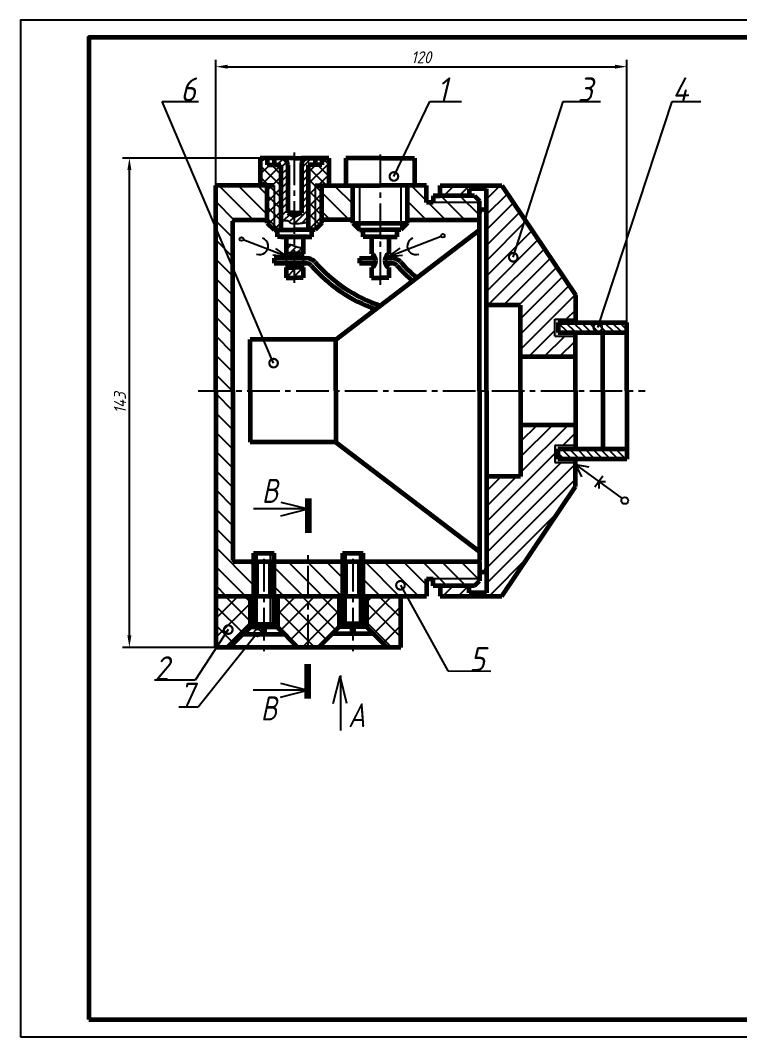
# Model space of a CAD drawing. Header units: millimetres. Extents: x 0 to 633, y 0 to 297.
# Drawn here: x 0 to 210, y 0 to 297 of the extents above; entities that cross this region are included whole.
import ezdxf
from ezdxf import colors
from ezdxf.entities.mleader import LeaderData, LeaderLine
from ezdxf.math import Vec2, Vec3

# ---------------------------------------------------------------- set-up
doc = ezdxf.new("R2010")
doc.units = ezdxf.units.MM
doc.header["$LTSCALE"] = 0.5
doc.linetypes.add('осевая2', pattern=[28.575000000000003, 19.05, -3.175, 3.175, -3.175])
doc.layers.get('Defpoints').update_dxf_attribs({"color": 5})
doc.styles.get("Standard").update_dxf_attribs({"font": 'isocpeui.ttf', "width": 0.9})
doc.dimstyles.new('ISO-25', dxfattribs={"dimtxt": 3.5, "dimasz": 3.5, "dimexe": 2, "dimexo": 0, "dimgap": 1, "dimtad": 1, "dimtoh": 1, "dimdec": 0, "dimtxsty": 'Standard', "dimcen": 2.5, "dimadec": 0, "dimazin": 0, "dimtfac": 1, "dimtdec": 0, "dimtmove": 0, "dimatfit": 3, "dimldrblk": 'DOTSMALL', "dimfxl": 1, "dimarcsym": 0})
doc.dimstyles.get("Standard").update_dxf_attribs({"dimtxt": 5, "dimasz": 5, "dimexe": 2, "dimexo": 0, "dimgap": 1.5, "dimtad": 1, "dimdec": 0, "dimzin": 0, "dimtxsty": 'Standard', "dimcen": 5, "dimadec": 0, "dimazin": 0, "dimtfac": 1, "dimtdec": 0, "dimtofl": 0, "dimtmove": 0, "dimatfit": 3, "dimldrblk": 'DOTSMALL', "dimfxl": 1, "dimtolj": 1, "dimtzin": 0, "dimarcsym": 0})
pattern_1 = [(45, (7.287561206241492, -0.8062589534484914), (-2.245064030267288, 2.245064030267288), [])]

# ---------------------------------------------------------------- blocks, each defined once
blk = doc.blocks.new('_DotSmall')
at = {"color": 0, "linetype": 'ByBlock', "const_width": 0.5}
blk.add_lwpolyline([(-0.0625, 0, 1), (0.0625, 0, 1)], format="xyb", close=True, dxfattribs=at)
blk = doc.blocks.new('_Open30')
at = {"color": 0, "linetype": 'ByBlock', "lineweight": -2}
for p, q in [((-1, 0.26794919), (0, 0)), ((0, 0), (-1, -0.26794919)), ((0, 0), (-1, 0))]:
    blk.add_line(p, q, dxfattribs=at)
blk = doc.blocks.new('*D2')
at = {"color": 0, "lineweight": -2, "transparency": 16777216}
for p, q in [((57.06016355353432, 188.7442268172865), (57.06016355353433, 285.4481167526662)), ((177.0601635535343, 188.7442268172865), (177.0601635535343, 285.4481167526662)), ((60.56016355353433, 283.4481167526662), (173.5601635535343, 283.4481167526662))]:
    blk.add_line(p, q, dxfattribs=at)
at = {"color": 0, "transparency": 16777216}
for points in [[(60.56016355353433, 284.0314500859996), (60.56016355353433, 282.8647834193329), (57.06016355353433, 283.4481167526662)], [(173.5601635535343, 284.0314500859996), (173.5601635535343, 282.8647834193329), (177.0601635535343, 283.4481167526662)]]:
    blk.add_solid(points, dxfattribs=at)
at = {"layer": 'Defpoints', "color": 0, "transparency": 16777216}
for p in [(177.0601635535343, 283.4481167526662), (57.06016355353432, 188.7442268172865), (177.0601635535343, 188.7442268172865)]:
    blk.add_point(p, dxfattribs=at)
at = {"color": 0, "transparency": 16777216, "insert": (117.0601635535343, 286.1981167526662), "char_height": 3.5, "attachment_point": 5}
blk.add_mtext('120', dxfattribs=at)
blk = doc.blocks.new('*D3')
at = {"color": 0, "lineweight": -2, "transparency": 16777216}
for p, q in [((70.06016355353435, 256.7442268172866), (29.83510228568987, 256.7442268172866)), ((31.8351022856899, 117.2442268172866), (31.83510228568987, 253.2442268172866)), ((57.06016355353435, 113.7442268172866), (29.8351022856899, 113.7442268172866))]:
    blk.add_line(p, q, dxfattribs=at)
at = {"color": 0, "transparency": 16777216}
for points in [[(31.25176895235654, 253.2442268172866), (32.41843561902321, 253.2442268172866), (31.83510228568987, 256.7442268172866)], [(31.25176895235657, 117.2442268172866), (32.41843561902324, 117.2442268172866), (31.8351022856899, 113.7442268172866)]]:
    blk.add_solid(points, dxfattribs=at)
at = {"layer": 'Defpoints', "color": 0, "transparency": 16777216}
for p in [(31.83510228568987, 256.7442268172866), (70.06016355353435, 256.7442268172866), (57.06016355353435, 113.7442268172866)]:
    blk.add_point(p, dxfattribs=at)
at = {"color": 0, "transparency": 16777216, "insert": (29.08510228568993, 185.2442268172865), "char_height": 3.5, "attachment_point": 5, "rotation": 90}
blk.add_mtext('143', dxfattribs=at)

msp = doc.modelspace()

# ---------------------------------------------------------------- hatches: boundary and pattern name
at = {"lineweight": -3}
h = msp.add_hatch(dxfattribs=at)
h.set_pattern_fill('ANSI37', scale=0.75, style=0)
h.set_pattern_definition([(45, (-187.9398364464657, 0.744226817286517), (-1.683798022700466, 1.683798022700466), []), (135, (-187.9398364464657, 0.744226817286517), (-1.683798022700466, -1.683798022700466), [])])
h.paths.add_polyline_path([(76.06016355353432, 254.7442268172865), (72.06016355353432, 254.7442268172865), (72.06016355353432, 256.7442268172865), (70.06016355353432, 256.7442268172865), (70.06016355353432, 248.7442268172865), (74.06016355353432, 248.7442268172866), (74.06016355353432, 235.7442268172865), (76.06016355353432, 235.7442268172865), (76.06016355353432, 240.7631632160073)])
h.paths.add_polyline_path([(90.06016355353432, 256.7442268172865), (88.06016355353432, 256.7442268172865), (88.06016355353432, 254.7442268172865), (84.06016355353432, 254.7442268172865), (84.06016355353432, 240.7631632160073), (84.06016355353432, 235.7442268172865), (86.06016355353432, 235.7442268172865), (86.06016355353432, 248.7442268172865), (90.06016355353432, 248.7442268172865)])
h.paths.add_polyline_path([(88.06016355353432, 248.7442268172865), (86.06016355353432, 248.7442268172865), (86.06016355353432, 235.7442268172865), (88.06016355353432, 237.7442268172865)], flags=16)
h.paths.add_polyline_path([(74.06016355353432, 248.7442268172865), (72.06016355353432, 248.7442268172865), (72.06016355353432, 237.7442268172865), (74.06016355353432, 235.7442268172865)])
h = msp.add_hatch(dxfattribs=at)
h.set_pattern_fill('ANSI31', scale=0.45, style=0)
h.set_pattern_definition([(45, (7.287561206241492, -0.8062589534484914), (-1.01027881362028, 1.01027881362028), [])])
h.paths.add_polyline_path([(84.06016355353432, 254.7442268172865), (86.06016355353427, 254.7442268172865), (86.06016355353432, 256.7442268172865), (84.06016355353432, 256.7442268172865, 0.4142135623731013), (82.06016355353432, 254.7442268172865), (82.06016355353432, 240.7442268172865), (80.06016355353432, 239.7442268172865), (80.06016355353432, 237.6484795114402, 0.14109853619801), (83.17121997975164, 238.0541861346054, -0.114144084926674), (84.06016355353432, 238.1522231064415), (84.06016355353432, 240.7631632160073)])
h.paths.add_polyline_path([(78.06016355353432, 254.7442268172865, 0.4142135623730951), (76.06016355353432, 256.7442268172865), (74.06016355353432, 256.7442268172865), (74.06016355353432, 254.7442268172865), (76.06016355353432, 254.7442268172865), (76.06016355353432, 240.7631632160073), (76.06016355353432, 238.4530733734232, -0.1313833230993439), (78.9806763330435, 237.9230375725768, 0.0492347723719742), (80.06016355353432, 237.6484795114402), (80.06016355353432, 239.7442268172865), (78.06016355353432, 240.7442268172865)])
h = msp.add_hatch(dxfattribs=at)
h.set_pattern_fill('ANSI31', scale=1.25, angle=90, style=0)
h.set_pattern_definition([(135, (-187.9398364464657, 0.744226817286517), (-2.806330037834111, -2.80633003783411), [])])
h.paths.add_polyline_path([(134.0601635535343, 133.2442268172865), (134.0601635535343, 133.7442268172865), (120.5601635535343, 133.7442268172865), (120.5601635535343, 131.7442268172865), (132.5601635535343, 131.7442268172865)], flags=17)
h.paths.add_polyline_path([(72.06016355353432, 248.7442268172865), (57.06016355353432, 248.7442268172865), (57.06016355353432, 188.7442268172865), (62.06016355353432, 188.7442268172866), (62.06016355353432, 238.2853900113925), (62.06016355353432, 238.7442268172865), (72.06016355353432, 238.7442268172865)])
h.paths.add_polyline_path([(97.06016355353438, 248.7442268172865), (88.06016355353432, 248.7442268172865), (88.06016355353432, 238.7442268172865), (97.06016355353432, 238.7442268172865)])
h.paths.add_polyline_path([(134.0601635535343, 241.7442268172865), (134.0601635535343, 243.7442268172865), (120.5601635535343, 243.7442268172865), (118.5601635535343, 243.7442268172865), (118.5601635535343, 248.7442268172865), (113.0601635535343, 248.7442268172865), (113.0601635535343, 238.7442268172865), (134.0601635535343, 238.7442268172865)])
h.paths.add_polyline_path([(132.5601635535343, 245.7442268172865), (120.5601635535343, 245.7442268172865), (120.5601635535343, 243.7442268172865), (134.0601635535343, 243.7442268172865), (134.0601635535343, 244.2442268172865)], flags=17)
h.paths.add_polyline_path([(100.3797738005028, 138.7442268172865), (100.3797738005028, 128.7442268172865), (118.5601635535343, 128.7442268172865), (118.5601635535343, 133.7442268172865), (120.5601635535343, 133.7442268172865), (134.0601635535343, 133.7442268172865), (134.0601635535343, 134.1956046284245), (134.0601635535343, 135.7442268172865), (134.0601635535343, 138.7442268172865)])
h.paths.add_polyline_path([(93.78992591115008, 128.7442268172865), (93.78992591115002, 138.7442268172865), (84.06016355353432, 138.7442268172865), (84.06016355353432, 128.7442268172865)])
h.paths.add_polyline_path([(67.82488994191391, 128.7442268172865), (67.82488994191385, 138.7442268172865), (62.06016355353432, 138.7442268172865), (62.06016355353432, 139.2030636231806), (62.06016355353427, 188.7442268172865), (57.06016355353432, 188.7442268172865), (57.06016355353432, 128.7442268172865)])
h.paths.add_polyline_path([(74.41473783126673, 138.7442268172865), (74.41473783126673, 128.7442268172865), (84.06016355353427, 128.7442268172865), (84.06016355353432, 138.7442268172865)])
h = msp.add_hatch(dxfattribs=at)
h.set_pattern_fill('ANSI31', style=0)
h.set_pattern_definition(pattern_1)
h.paths.add_polyline_path([(162.0601635535343, 204.7442268172865), (156.0601635535342, 204.7442268172865), (156.0601635535342, 209.7442268172865), (162.0601635535343, 209.7442268172865), (162.0601635535343, 216.7442268172865), (140.5601635535343, 248.7442268172865), (122.5601635535343, 248.7442268172865), (122.5601635535343, 245.7442268172865), (131.0601635535343, 245.7442268172865), (131.0601635535343, 247.7442268172865), (136.0601635535343, 247.7442268172865), (136.0601635535343, 241.7442268172865), (136.0601635535343, 241.5491841348131), (136.0601635535343, 213.7442268172865), (146.0601635535343, 213.7442268172865), (146.0601635535343, 198.7442268172865), (162.0601635535343, 198.7442268172865)])
h = msp.add_hatch(dxfattribs=at)
h.set_pattern_fill('ANSI31', scale=0.45, style=0)
h.set_pattern_definition([(45, (-187.9398364464657, 0.744226817286517), (-1.01027881362028, 1.01027881362028), [])])
edge = h.paths.add_edge_path()
edge.add_spline(control_points=[(82.56016355353432, 230.586033462904), (82.34909189357558, 230.6002328551529), (81.98489404996553, 230.6245800492823), (81.40481410379266, 230.6615373852406), (80.76070766604653, 230.7516025272942), (80.31186298828135, 230.9412663856127), (80.06016355353421, 231.0503622396914)], knot_values=[2.799717613088148, 2.799717613088148, 2.799717613088148, 2.799717613088148, 3.434152947934105, 3.894617844478948, 4.546018385307338, 5.366154528397134, 5.366154528397134, 5.366154528397134, 5.366154528397134], degree=3, periodic=0)
edge.add_line((80.06016355353427, 231.0503622396913), (80.06016355353432, 228.7442268172866))
edge.add_line((80.06016355353432, 228.7442268172866), (82.56016355353432, 228.7442268172865))
edge.add_line((82.56016355353432, 228.7442268172865), (82.56016355353432, 230.586033462904))
edge = h.paths.add_edge_path()
edge.add_spline(control_points=[(80.06016355353421, 231.0503622396914), (79.90597890159495, 231.1171915764598), (79.32253871212151, 231.3739252739514), (78.45431207137602, 231.5954196913731), (77.78048442301673, 231.4377912642052), (77.56016355353427, 231.3770549115208)], knot_values=[0.2266494093230902, 0.2266494093230902, 0.2266494093230902, 0.2266494093230902, 0.7290438858628745, 2.120613584702421, 2.799717613088149, 2.799717613088149, 2.799717613088149, 2.799717613088149], degree=3, periodic=0)
edge.add_line((77.56016355353432, 231.3770549115208), (77.56016355353432, 228.7442268172865))
edge.add_line((77.56016355353432, 228.7442268172865), (80.06016355353432, 228.7442268172865))
edge.add_line((80.06016355353432, 228.7442268172865), (80.06016355353438, 231.0503622396914))
h.paths.add_polyline_path([(80.06016355353432, 224.7442268172865), (77.56016355353432, 224.7442268172865), (77.56016355353438, 221.7442268172865), (80.06016355353427, 221.7442268172865)])
h.paths.add_polyline_path([(82.55579255897038, 224.7442268172865), (80.06016355353432, 224.7442268172865), (80.06016355353427, 221.7442268172865), (82.56023763818797, 221.7442268172865)])
h = msp.add_hatch(color=256)
h.dxf.hatch_style = 1
edge = h.paths.add_edge_path()
edge.add_line((80.06016355353432, 228.7442268172866), (77.56016355353438, 228.7442268172865))
edge.add_ellipse((77.56016355353432, 226.7442268172865), major_axis=(-0.07364755722601254, 2.001636169896241), ratio=0.5578222372594611, start_angle=290.8247006724656, end_angle=356.22626519070207, ccw=False)
edge.add_line((78.57765501015678, 227.4940351390004), (80.06016355353432, 227.4939722357942))
edge.add_line((80.06016355353432, 227.4939722357942), (80.06016355353432, 228.7442268172866))
edge = h.paths.add_edge_path(flags=16)
edge.add_ellipse((77.56016355353432, 226.7442268172865), major_axis=(-0.07364755722601254, 2.001636169896241), ratio=0.5578222372594611, start_angle=290.8247006724656, end_angle=356.2262651907021)
edge.add_line((77.56016355353461, 228.7442268172864), (77.56016355353455, 228.1450406678424))
edge.add_line((77.56016355353455, 228.1450406678424), (77.8765477826808, 227.9144280093285))
edge.add_line((77.8765477826808, 227.9144280093285), (77.56016355353455, 227.948174557575))
edge.add_line((77.56016355353455, 227.948174557575), (77.5601635535345, 227.494078311416))
edge.add_line((77.5601635535345, 227.494078311416), (78.57765501015678, 227.4940351390004))
edge = h.paths.add_edge_path()
edge.add_ellipse((82.56016355353432, 226.7442268172865), major_axis=(0.07364755722601916, 2.001636169896247), ratio=0.5578222372594602, start_angle=3.7737348093011747, end_angle=69.17529932753462, ccw=False)
edge.add_line((82.56016355353432, 228.7442268172865), (80.06016355353432, 228.7442268172866))
edge.add_line((80.06016355353432, 228.7442268172866), (80.06016355353432, 227.4939722357942))
edge.add_line((80.06016355353432, 227.4939722357942), (81.54263362460688, 227.4939093342204))
edge = h.paths.add_edge_path()
edge.add_ellipse((82.56016355353432, 226.7442268172865), major_axis=(0.07364755722601916, 2.001636169896247), ratio=0.5578222372594602, start_angle=3.773734809301211, end_angle=69.17529932753455)
edge.add_line((81.54263362460688, 227.4939093342204), (82.56016355353432, 227.4938661601725))
edge.add_line((82.56016355353432, 227.4938661601725), (82.56016355353432, 228.7442268172865))
edge = h.paths.add_edge_path()
edge.add_line((82.56016355353438, 225.9942268172865), (81.54273039327904, 225.9942268172865))
edge.add_ellipse((82.56016355353432, 226.7442268172865), major_axis=(-0.07364904956221628, 2.001636230730936), ratio=0.5578225650105987, start_angle=110.8246752923583, end_angle=176.0023529230046)
edge.add_ellipse((82.56016355353432, 226.7442268172865), major_axis=(-0.07364904956221628, 2.001636230730936), ratio=0.5578225650105987, start_angle=176.0023529230046, end_angle=176.226191268947)
edge.add_line((82.56016355353438, 224.7442268172865), (82.56016355353438, 225.9942268172865))
h.paths.add_polyline_path([(82.56016355353438, 225.9942268172865), (81.54273039327904, 225.9942268172865), (80.06016355353432, 225.9942268172865), (80.06016355353432, 224.7442268172865), (82.56016355353438, 224.7442268172865)])
edge = h.paths.add_edge_path()
edge.add_line((80.06016355353432, 225.9942268172865), (78.5775967137896, 225.9942268172865))
edge.add_ellipse((77.56016355353432, 226.7442268172865), major_axis=(0.07364904956222317, 2.001636230730946), ratio=0.5578225650105976, start_angle=183.7738087310562, end_angle=249.1753247076419, ccw=False)
edge.add_line((77.56016355353432, 224.7442268172865), (80.06016355353432, 224.7442268172865))
edge.add_line((80.06016355353432, 224.7442268172865), (80.06016355353432, 225.9942268172865))
edge = h.paths.add_edge_path()
edge.add_ellipse((77.56016355353432, 226.7442268172865), major_axis=(0.07364904956222317, 2.001636230730946), ratio=0.5578225650105976, start_angle=183.7738087310562, end_angle=249.1753247076419)
edge.add_line((78.5775967137896, 225.9942268172865), (77.56016355353444, 225.9942268172865))
edge.add_line((77.56016355353444, 225.9942268172865), (77.56016355353432, 224.7442268172865))
h = msp.add_hatch(color=256)
h.set_gradient(color2=(0, 0, 0), tint=1)
edge = h.paths.add_edge_path()
edge.add_line((102.5601635535342, 227.494078311416), (103.5776444833539, 227.4940351394471))
edge.add_ellipse((102.5601635535343, 226.7442268172865), major_axis=(-0.07364755722601252, 2.001636169896241), ratio=0.5578222372594611, start_angle=290.8187844494681, end_angle=356.2262651907021)
edge.add_line((102.5601635535342, 228.7442268172865), (102.5601635535342, 227.494078311416))
edge = h.paths.add_edge_path()
edge.add_ellipse((107.5601635535343, 226.7442268172865), major_axis=(0.07364755722601916, 2.001636169896247), ratio=0.5578222372594602, start_angle=3.773734809301211, end_angle=69.18509847433702)
edge.add_line((106.5426510671129, 227.4939093334803), (107.5587969260723, 227.4938662181588))
edge.add_line((107.5587969260723, 227.4938662181588), (107.5601635535343, 228.7442268172865))
edge = h.paths.add_edge_path()
edge.add_line((107.557157840204, 225.9942268172865), (106.5427303932791, 225.9942268172865))
edge.add_ellipse((107.5601635535343, 226.7442268172865), major_axis=(-0.07364904956221628, 2.001636230730936), ratio=0.5578225650105987, start_angle=110.8246752923599, end_angle=176.0023529230046)
edge.add_line((107.5557920110508, 224.7445966102483), (107.557157840204, 225.9942268172865))
edge = h.paths.add_edge_path()
edge.add_ellipse((102.5601635535343, 226.7442268172865), major_axis=(0.07364904956222319, 2.001636230730947), ratio=0.5578225650105976, start_angle=183.7738087310562, end_angle=249.1753247076402)
edge.add_line((103.5775967137895, 225.9942268172865), (102.5601635535343, 225.9942268172865))
edge.add_line((102.5601635535343, 225.9942268172865), (102.5601635535343, 224.7442268172865))
h = msp.add_hatch(color=256)
h.dxf.hatch_style = 1
edge = h.paths.add_edge_path()
edge.add_line((82.56016355353438, 225.9942268172865), (81.54273039327904, 225.9942268172865))
edge.add_ellipse((82.56016355353432, 226.7442268172865), major_axis=(-0.07364904956221628, 2.001636230730936), ratio=0.5578225650105987, start_angle=110.8246752923583, end_angle=176.0023529230046)
edge.add_ellipse((82.56016355353432, 226.7442268172865), major_axis=(-0.07364904956221628, 2.001636230730936), ratio=0.5578225650105987, start_angle=176.0023529230046, end_angle=176.226191268947)
edge.add_line((82.56016355353438, 224.7442268172865), (82.56016355353438, 225.9942268172865))
h = msp.add_hatch(color=256)
h.dxf.hatch_style = 1
h.paths.add_polyline_path([(157.0601635535343, 208.7456709604974), (162.0601635535343, 208.7456709604974), (162.0601635535343, 209.2442268172865), (162.0601635535343, 209.7032392295271), (156.0581088090598, 209.7032392295271), (156.0581088090598, 204.7442305006293), (162.0601635535343, 204.7442305006293), (162.0601635535343, 205.7442268172865), (157.0601635535343, 205.7442268172865)])
h = msp.add_hatch(dxfattribs=at)
h.set_pattern_fill('ANSI31', scale=0.5, angle=90, style=0)
h.set_pattern_definition([(135, (7.287561206241492, -0.8062589534484914), (-1.122532015133644, -1.122532015133644), [])])
h.paths.add_polyline_path([(157.0601635535343, 208.7442268172865), (157.0601635535343, 205.7442268172865), (162.0601635535343, 205.7442268172865), (177.0601635535343, 205.7442268172866), (177.0601635535343, 208.7442268172865)])
h.paths.add_polyline_path([(162.0601635535343, 171.7442268172865), (157.0601635535343, 171.7442268172865), (157.0601635535343, 168.7442268172865), (162.0601635535343, 168.7442268172865), (177.0601635535343, 168.7442268172865), (177.0601635535343, 171.7442268172865)])
h = msp.add_hatch(dxfattribs=at)
h.set_pattern_fill('ANSI31', style=0)
h.set_pattern_definition(pattern_1)
h.paths.add_polyline_path([(162.0601635535343, 167.7642268172865), (156.0601635535343, 167.7642268172865), (156.0601635535343, 172.7442268172865), (162.0601635535343, 172.7442268172865), (162.0601635535343, 178.7442268172865), (146.0601635535343, 178.7442268172865), (146.0601635535343, 163.7442268172865), (136.0601635535343, 163.7442268172865), (136.0601635535343, 129.7442268172865), (131.0601635535343, 129.7442268172865), (131.0601635535343, 131.7442268172865), (122.5601635535343, 131.7442268172865), (122.5601635535343, 128.7442268172865), (140.5601635535343, 128.7442268172865), (162.0601635535343, 160.7442268172865)])
h = msp.add_hatch(color=256)
h.dxf.hatch_style = 1
h.paths.add_polyline_path([(157.0601635535343, 171.7442268172865), (162.0601635535343, 171.7442268172865), (162.0601635535343, 172.7442268172865), (156.0601635535343, 172.7442268172865), (156.0601635535343, 167.7642268172865), (162.0601635535343, 167.7642268172865), (162.0601635535343, 168.7442268172865), (157.0601635535343, 168.7442268172865)])
h = msp.add_hatch(dxfattribs=at)
h.set_pattern_fill('ANSI37', scale=1.25, style=0)
h.set_pattern_definition([(45, (-188.1020978697871, 0.5583194298039587), (-2.80633003783411, 2.806330037834111), []), (135, (-188.1020978697871, 0.5583194298039587), (-2.806330037834111, -2.80633003783411), [])])
h.paths.add_polyline_path([(67.06016355353432, 120.0065172417109), (67.06016355353427, 128.7442268172865), (57.06016355353432, 128.7442268172865), (57.06016355353432, 113.7442268172865), (61.06016355353427, 113.7442268172865)])
h.paths.add_polyline_path([(81.06016355353432, 113.7442268172865), (87.06016355353427, 113.7442268172865), (93.06016355353432, 119.7442268172865), (93.06016355353432, 128.7442268172865), (84.06016355353432, 128.7442268172865), (75.06016355353432, 128.7442268172865), (75.06016355353432, 120.0065172417109)])
h.paths.add_polyline_path([(111.0601635535343, 128.7442268172865), (101.0601635535343, 128.7442268172865), (101.0601635535343, 119.7442268172865), (107.0601635535343, 113.7442268172865), (111.0601635535343, 113.7442268172865)])
h = msp.add_hatch(color=256)
h.paths.add_polyline_path([(70.81877778314487, 119.2492206062901), (70.81877778314487, 117.5495309441563), (71.06016355353432, 117.5495309441563), (71.06016355353432, 119.2492206062901)])
h.paths.add_polyline_path([(71.06016355353432, 119.2492206062901), (71.06016355353432, 117.5495309441563), (71.30154932392378, 117.5495309441563), (71.30154932392378, 119.2492206062901)])
h = msp.add_hatch(color=256)
h.paths.add_polyline_path([(96.81877778314494, 119.3768220633485), (96.81877778314494, 117.6771324012147), (97.06016355353438, 117.6771324012147), (97.06016355353438, 119.3768220633485)])
h.paths.add_polyline_path([(97.06016355353438, 119.3768220633485), (97.06016355353438, 117.6771324012147), (97.30154932392384, 117.6771324012147), (97.30154932392384, 119.3768220633485)])

# ---------------------------------------------------------------- linework, layer by layer
at = {"color": 7, "linetype": 'осевая2', "lineweight": -3}
for p, q in [((80.06016355353432, 220.2978424932733), (80.06016355353432, 258.9040580521792)), ((105.0601635535343, 257.7868995780982), (105.0601635535343, 219.3765145205684)), ((51.91659093084945, 188.7442268172865), (182.4274773544815, 188.7442268172865)), ((71.06016355353432, 139.6274768553712), (71.06016355353432, 112.1354626394263)), ((84.06016355353432, 113.7442268172865), (84.06016355353432, 141.4367275754481)), ((97.06016355353438, 139.6274768553712), (97.06016355353438, 112.035273199964))]:
    msp.add_line(p, q, dxfattribs=at)
at = {"color": 7, "lineweight": 60}
for p, q in [((70.06016355353432, 256.7442268172865), (70.06016355353432, 248.7442268172865)), ((80.06016355353432, 256.7442268172865), (70.06016355353432, 256.7442268172865)), ((72.06016355353432, 256.7442268172865), (72.06016355353432, 254.7442268172865)), ((74.06016355353432, 256.7442268172865), (74.06016355353432, 254.7442268172865)), ((80.06016355353432, 256.7442268172865), (90.06016355353432, 256.7442268172865)), ((84.06016355353432, 256.7442268172865), (82.06016355353432, 256.7442268172865)), ((86.06016355353432, 256.7442268172865), (84.06016355353432, 256.7442268172865)), ((88.06016355353432, 256.7442268172865), (86.06016355353432, 256.7442268172865)), ((86.06016355353432, 256.7442268172865), (86.06016355353427, 254.7442268172865)), ((90.06016355353432, 256.7442268172865), (88.06016355353432, 256.7442268172865)), ((88.06016355353432, 256.7442268172865), (88.06016355353432, 254.7442268172865)), ((88.06016355353432, 256.7442268172865), (88.06016355353432, 254.7442268172865)), ((90.06016355353432, 256.7442268172865), (90.06016355353432, 248.7442268172865)), ((95.06016355353432, 256.7442268172865), (95.06016355353432, 248.7442268172865)), ((105.0601635535343, 256.7442268172865), (95.06016355353432, 256.7442268172865)), ((105.0601635535343, 256.7442268172865), (115.0601635535343, 256.7442268172865)), ((115.0601635535343, 256.7442268172865), (115.0601635535343, 248.7442268172865)), ((72.06016355353432, 254.7442268172865), (76.06016355353427, 254.7442268172865)), ((76.06016355353432, 254.7442268172865), (76.06016355353432, 240.7631632160073)), ((78.06016355353432, 254.7442268172866), (78.06016355353432, 240.7442268172865)), ((82.06016355353432, 254.7442268172866), (82.06016355353432, 240.7442268172865)), ((84.06016355353432, 254.7442268172865), (84.06016355353432, 240.7631632160073)), ((88.06016355353432, 254.7442268172865), (84.06016355353432, 254.7442268172865)), ((57.06016355353432, 188.7442268172865), (57.06016355353432, 248.7442268172865)), ((74.06016355353432, 248.7442268172865), (57.06016355353432, 248.7442268172865)), ((72.06016355353432, 237.7442268172865), (72.06016355353432, 248.7442268172865)), ((86.06016355353432, 248.7442268172865), (99.06016355353432, 248.7442268172865)), ((88.06016355353432, 237.7442268172865), (88.06016355353432, 248.7442268172865)), ((97.06016355353432, 237.7442268172865), (97.06016355353432, 248.7442268172865)), ((99.06016355353432, 248.7442268172865), (105.0601635535343, 248.7442268172865)), ((118.5601635535343, 248.7442268172865), (105.0601635535343, 248.7442268172865)), ((113.0601635535343, 237.7442268172865), (113.0601635535343, 248.7442268172865)), ((118.5601635535343, 243.7442268172865), (118.5601635535343, 248.7442268172865)), ((122.5601635535343, 245.7442268172865), (122.5601635535343, 248.7442268172865)), ((122.5601635535343, 248.7442268172865), (140.5601635535343, 248.7442268172865)), ((136.0601635535343, 247.7442268172865), (131.0601635535343, 247.7442268172865)), ((131.0601635535343, 247.7442268172865), (131.0601635535343, 245.7442268172865)), ((136.0601635535343, 188.7442268172865), (136.0601635535343, 247.7442268172865)), ((140.5601635535343, 248.7442268172865), (162.0601635535343, 216.7442268172865)), ((120.5601635535343, 243.7442268172865), (118.5601635535343, 243.7442268172865)), ((132.5601635535343, 245.7442268172865), (120.5601635535343, 245.7442268172865)), ((120.5601635535343, 245.7442268172865), (120.5601635535343, 243.7442268172865)), ((120.5601635535343, 245.7442268172865), (122.5601635535343, 245.7442268172865)), ((132.5601635535343, 245.7442268172865), (134.0601635535343, 244.2442268172865)), ((134.0601635535343, 243.7442268172865), (134.0601635535343, 244.2442268172865)), ((134.0601635535343, 241.7442268172865), (134.0601635535343, 243.7442268172865)), ((76.06016355353432, 240.7631632160073), (76.06016355353432, 235.7442268172866)), ((80.06016355353432, 240.7442268172865), (78.06016355353432, 240.7442268172865)), ((78.06016355353432, 240.7442268172865), (80.06016355353432, 239.7442268172865)), ((80.06016355353432, 240.7442268172865), (82.06016355353427, 240.7442268172865)), ((82.06016355353432, 240.7442268172865), (80.06016355353432, 239.7442268172865)), ((84.06016355353432, 240.7631632160073), (84.06016355353432, 235.7442268172866)), ((134.0601635535343, 238.7442268172865), (134.0601635535343, 241.7442268172865)), ((62.06016355353432, 238.7442268172865), (72.06016355353432, 238.7442268172865)), ((62.06016355353432, 188.7442268172865), (62.06016355353432, 238.2853900113925)), ((72.06016355353432, 237.7442268172865), (74.06016355353432, 235.7442268172865)), ((88.06016355353432, 237.7442268172865), (86.06016355353432, 235.7442268172865)), ((97.06016355353432, 238.7442268172865), (88.06016355353432, 238.7442268172865)), ((97.06016355353432, 237.7442268172865), (99.06016355353432, 235.7442268172865)), ((97.06016355353432, 237.7442268172865), (113.0601635535343, 237.7442268172865)), ((113.0601635535343, 237.7442268172865), (111.0601635535343, 235.7442268172865)), ((113.0601635535343, 238.7442268172865), (134.0601635535343, 238.7442268172865)), ((134.0601635535343, 234.7442268172865), (134.0601635535343, 238.7442268172865)), ((74.06016355353432, 235.7442268172865), (80.06016355353432, 235.7442268172865)), ((75.06016355353432, 233.7442268172865), (75.06016355353427, 235.7442268172865)), ((86.06016355353432, 235.7442268172865), (80.06016355353432, 235.7442268172865)), ((85.06016355353432, 233.7442268172865), (85.06016355353432, 235.7442268172865)), ((92.06016355353432, 203.7442268172865), (134.0601635535343, 235.7442268172865)), ((99.06016355353432, 235.7442268172865), (105.0601635535343, 235.7442268172865)), ((100.0601635535343, 233.7442268172865), (100.0601635535343, 235.7442268172865)), ((111.0601635535343, 235.7442268172865), (105.0601635535343, 235.7442268172865)), ((110.0601635535343, 233.7442268172865), (110.0601635535343, 235.7442268172865)), ((134.0601635535343, 188.7442268172865), (134.0601635535343, 234.7442268172865)), ((134.0601635535343, 188.7442268172865), (134.0601635535343, 234.7442268172865)), ((80.06016355353432, 233.7442268172865), (75.06016355353432, 233.7442268172865)), ((76.06016355353432, 233.7442268172865), (80.06016355353432, 233.7442268172865)), ((77.56016355353432, 233.7442268172865), (77.56016355353427, 228.7442268172865)), ((80.06016355353432, 233.7442268172865), (77.56016355353432, 233.7442268172865)), ((84.06016355353432, 233.7442268172865), (80.06016355353432, 233.7442268172865)), ((80.06016355353432, 233.7442268172865), (82.56016355353432, 233.7442268172865)), ((80.06016355353432, 233.7442268172865), (82.56016355353432, 233.7442268172865)), ((80.06016355353432, 233.7442268172865), (85.06016355353432, 233.7442268172865)), ((82.56016355353432, 233.7442268172865), (82.56016355353432, 228.7442268172865)), ((105.0601635535343, 233.7442268172865), (100.0601635535343, 233.7442268172865)), ((102.5601635535343, 233.7442268172865), (102.5601635535343, 228.7442268172865)), ((105.0601635535343, 233.7442268172865), (102.5601635535343, 233.7442268172865)), ((105.0601635535343, 233.7442268172865), (110.0601635535343, 233.7442268172865)), ((105.0601635535343, 233.7442268172865), (107.5601635535343, 233.7442268172865)), ((105.0601635535343, 233.7442268172865), (107.5601635535343, 233.7442268172865)), ((107.5601635535343, 233.7442268172865), (107.5601635535343, 228.7442268172865)), ((134.0601635535343, 188.7442268172865), (134.0601635535343, 234.2853900113925)), ((77.56016355353427, 228.7442268172865), (80.06016355353432, 228.7442268172866)), ((82.56016355353432, 228.7442268172865), (80.06016355353432, 228.7442268172866)), ((74.06016355353432, 227.4942268172865), (83.47854747504817, 227.4938271929143)), ((74.06016355353432, 227.4942268172865), (74.06016355353432, 225.9942268172865)), ((74.06016355353432, 225.9942268172865), (83.44392503410495, 225.9942268172865)), ((99.06016355353432, 227.4942268172865), (103.5776444833539, 227.4940351394471)), ((99.06016355353432, 227.4942268172865), (99.06016355353432, 225.9942268172865)), ((99.06016355353432, 225.9942268172865), (103.5775967137895, 225.9942268172865)), ((106.5426510671129, 227.4939093334803), (108.4785474750482, 227.4938271929143)), ((106.5427303932791, 225.9942268172865), (108.443925034105, 225.9942268172865)), ((77.56016355353432, 224.7442268172865), (80.06016355353432, 224.7442268172865)), ((77.56016355353432, 224.7442268172865), (77.56016355353432, 221.7442268172865)), ((82.56016355353432, 224.7442268172865), (80.06016355353432, 224.7442268172865)), ((82.55579201105076, 224.7445966102483), (82.56023763818797, 221.7442268172865)), ((102.5601635535343, 224.7442268172865), (102.5601635535343, 221.7442268172865)), ((107.5557920110508, 224.7445966102483), (107.560237638188, 221.7442268172865)), ((77.56016355353432, 221.7442268172865), (80.06016355353432, 221.7442268172865)), ((82.56023763818797, 221.7442268172865), (80.06016355353432, 221.7442268172865)), ((102.5601635535343, 221.7442268172865), (105.0601635535343, 221.7442268172865)), ((107.560237638188, 221.7442268172865), (105.0601635535343, 221.7442268172865)), ((162.0601635535343, 216.7442268172865), (162.0601635535343, 208.7442268172865)), ((146.0601635535343, 213.7442268172865), (136.0601635535343, 213.7442268172865)), ((146.0601635535343, 188.7442268172865), (146.0601635535343, 213.7442268172865)), ((146.0601635535343, 188.7442268172865), (146.0601635535343, 213.7442268172865)), ((157.0601635535343, 208.7442268172865), (157.0601635535343, 205.7442268172865)), ((157.0601635535343, 208.7442268172865), (177.0601635535343, 208.7442268172865)), ((177.0601635535343, 205.7442268172865), (177.0601635535343, 208.7442268172865)), ((157.0601635535343, 205.7442268172865), (177.0601635535343, 205.7442268172865)), ((162.0601635535343, 188.7442268172865), (162.0601635535343, 205.7442268172865)), ((170.0601635535343, 188.7442268172865), (170.0601635535343, 205.7442268172865)), ((177.0601635535343, 188.7442268172865), (177.0601635535343, 205.7442268172865)), ((177.0601635535343, 188.7442268172865), (177.0601635535343, 205.7442268172865)), ((67.06016355353432, 188.7442268172865), (67.06016355353432, 203.7442268172865)), ((92.06016355353432, 203.7442268172865), (67.06016355353432, 203.7442268172865)), ((92.06016355353432, 188.7442268172865), (92.06016355353432, 203.7442268172865)), ((146.0601635535343, 188.7442268172865), (146.0601635535343, 198.7442268172865)), ((146.0601635535343, 198.7442268172865), (162.0601635535343, 198.7442268172865)), ((57.06016355353432, 188.7442268172865), (57.06016355353432, 128.7442268172865)), ((62.06016355353432, 188.7442268172865), (62.06016355353432, 139.2030636231806)), ((67.06016355353432, 188.7442268172865), (67.06016355353432, 173.7442268172865)), ((92.06016355353432, 188.7442268172865), (92.06016355353432, 173.7442268172865)), ((134.0601635535343, 188.7442268172865), (134.0601635535343, 142.7442268172865)), ((136.0601635535343, 188.7442268172865), (136.0601635535343, 135.9392694997599)), ((146.0601635535343, 188.7442268172865), (146.0601635535343, 163.7442268172865)), ((162.0601635535343, 188.7442268172865), (162.0601635535343, 171.7442268172865)), ((170.0601635535343, 188.7442268172865), (170.0601635535343, 171.7442268172865)), ((177.0601635535343, 188.7442268172865), (177.0601635535343, 171.7442268172865)), ((162.0601635535343, 178.7442268172865), (146.0601635535343, 178.7442268172865)), ((92.06016355353432, 173.7442268172865), (67.06016355353432, 173.7442268172865)), ((92.06016355353432, 173.7442268172865), (134.0601635535343, 141.7442268172865)), ((157.0601635535343, 171.7442268172865), (177.0601635535343, 171.7442268172865)), ((157.0601635535343, 168.7442268172865), (157.0601635535343, 171.7442268172865)), ((157.0601635535343, 168.7442268172865), (157.0601635535343, 171.7442268172865)), ((177.0601635535343, 171.7442268172865), (177.0601635535343, 168.7442268172865)), ((177.0601635535343, 168.7442268172865), (157.0601635535343, 168.7442268172865)), ((162.0601635535343, 168.7442268172865), (157.0601635535343, 168.7442268172865)), ((162.0601635535343, 160.7442268172865), (162.0601635535343, 168.7442268172865)), ((146.0601635535343, 163.7442268172865), (136.0601635535343, 163.7442268172865)), ((136.0601635535343, 163.7442268172865), (136.0601635535343, 129.7442268172865)), ((140.5601635535343, 128.7442268172865), (162.0601635535343, 160.7442268172865)), ((134.0601635535343, 143.2030636231806), (134.0601635535343, 139.2030636231806)), ((134.0601635535343, 138.7442268172865), (62.06016355353432, 138.7442268172865)), ((69.06016355353432, 128.7442268172865), (69.06016355353432, 138.7442268172865)), ((73.06016355353432, 128.7442268172865), (73.06016355353432, 138.7442268172865)), ((95.06016355353432, 128.7442268172865), (95.06016355353432, 138.7442268172865)), ((99.06016355353432, 128.7442268172865), (99.06016355353432, 138.7442268172865)), ((134.0601635535343, 138.7442268172865), (134.0601635535343, 139.2030636231806)), ((134.0601635535343, 138.7442268172865), (134.0601635535343, 135.7442268172865)), ((118.5601635535343, 133.7442268172865), (118.5601635535343, 128.7442268172865)), ((118.5601635535343, 133.7442268172865), (120.5601635535343, 133.7442268172865)), ((120.5601635535343, 131.7442268172865), (120.5601635535343, 133.7442268172865)), ((134.0601635535343, 135.7442268172865), (134.0601635535343, 133.7442268172865)), ((134.0601635535343, 134.1956046284245), (134.0601635535343, 133.2442268172865)), ((132.5601635535343, 131.7442268172865), (120.5601635535343, 131.7442268172865)), ((131.0601635535343, 131.7442268172865), (122.5601635535343, 131.7442268172865)), ((122.5601635535343, 131.7442268172865), (122.5601635535343, 128.7442268172865)), ((131.0601635535343, 129.7442268172865), (131.0601635535343, 131.7442268172865)), ((131.0601635535343, 129.7442268172865), (131.0601635535343, 131.7442268172865)), ((132.5601635535343, 131.7442268172865), (134.0601635535343, 133.2442268172865)), ((57.06016355353432, 128.7442268172865), (57.06016355353432, 113.7442268172865)), ((57.06016355353432, 128.7442268172865), (118.5601635535343, 128.7442268172865)), ((67.06016355353432, 128.7442268172865), (67.06016355353432, 119.7442268172865)), ((75.06016355353432, 128.7442268172865), (75.06016355353432, 119.7442268172865)), ((93.06016355353438, 128.7442268172865), (93.06016355353438, 119.7442268172865)), ((101.0601635535343, 128.7442268172865), (101.0601635535343, 119.7442268172865)), ((111.0601635535343, 113.7442268172865), (111.0601635535343, 128.7442268172865)), ((122.5601635535343, 128.7442268172865), (140.5601635535343, 128.7442268172865)), ((136.0601635535343, 129.7442268172865), (131.0601635535343, 129.7442268172865)), ((61.06016355353432, 113.7442268172865), (67.06016355353432, 119.7442268172865)), ((65.037903938356, 117.5495309441563), (68.04284142366613, 120.5668530740245)), ((67.06016355353432, 119.7442268172865), (75.06016355353432, 119.7442268172865)), ((68.04284142366618, 120.5668530740245), (74.07748568340247, 120.5668530740245)), ((77.08242316871261, 117.5495309441563), (74.07748568340247, 120.5668530740245)), ((81.06016355353432, 113.7442268172865), (75.06016355353432, 119.7442268172865)), ((87.06016355353438, 113.7442268172865), (93.06016355353438, 119.7442268172865)), ((91.03790393835607, 117.6771324012147), (94.0428414236662, 120.6944545310829)), ((101.0601635535343, 119.7442268172865), (93.06016355353438, 119.7442268172865)), ((94.04284142366623, 120.6944545310829), (100.0774856834025, 120.6944545310829)), ((103.0824231687127, 117.6771324012147), (100.0774856834025, 120.6944545310829)), ((107.0601635535343, 113.7442268172865), (101.0601635535343, 119.7442268172865)), ((71.06016355353432, 117.5495309441563), (65.037903938356, 117.5495309441563)), ((77.08242316871261, 117.5495309441563), (71.06016355353432, 117.5495309441563)), ((97.06016355353438, 117.6771324012147), (91.03790393835607, 117.6771324012147)), ((103.0824231687127, 117.6771324012147), (97.06016355353438, 117.6771324012147)), ((111.0601635535343, 113.7442268172865), (57.06016355353432, 113.7442268172865))]:
    msp.add_line(p, q, dxfattribs=at)
at = {"color": 7, "lineweight": -3}
for p, q in [((74.06016355353432, 248.7442268172865), (74.06016355353432, 235.7442268172865)), ((86.06016355353432, 248.7442268172865), (86.06016355353432, 235.7442268172865)), ((99.06016355353432, 248.7442268172865), (99.06016355353432, 235.7442268172865)), ((111.0601635535343, 248.7442268172865), (111.0601635535343, 235.7442268172865)), ((134.0601635535343, 243.7442268172865), (120.5601635535343, 243.7442268172865)), ((76.02753828884158, 156.2161243199958), (84.0721536112784, 154.2031664924376)), ((84.02250639765879, 154.236360591379), (68.02250639765879, 154.236360591379)), ((84.02250639765879, 154.236360591379), (76.02250639765879, 154.236360591379)), ((76.02250639765879, 152.236360591379), (84.07218623553888, 154.2289692858146)), ((68.06016355353432, 138.7442268172865), (68.06016355353427, 128.7442268172865)), ((74.06016355353432, 138.7442268172865), (74.06016355353432, 128.7442268172865)), ((94.06016355353438, 138.7442268172865), (94.06016355353438, 128.7442268172865)), ((100.0601635535344, 138.7442268172865), (100.0601635535344, 128.7442268172865)), ((134.0601635535343, 133.7442268172865), (120.5601635535343, 133.7442268172865)), ((91.32503246267038, 97.31491790255743), (93.32503246267038, 105.3149179025574)), ((95.32503246267038, 97.31491790255743), (93.32503246267038, 105.3149179025574)), ((93.48729388599179, 105.50082529004), (93.48729388599179, 89.50082529003998)), ((83.95593164191882, 101.2586053145467), (67.95593164191882, 101.2586053145467)), ((75.95593164191882, 103.2586053145467), (83.95593164191882, 101.2586053145467)), ((83.95593164191882, 101.2586053145467), (75.95593164191882, 101.2586053145467)), ((75.95593164191882, 99.25860531454674), (83.95593164191882, 101.2586053145467))]:
    msp.add_line(p, q, dxfattribs=at)
at = {"color": 7}
for p, q in [((62.06016355353432, 238.2853900113925), (62.06016355353432, 238.7442268172865)), ((134.0601635535343, 234.7442268172865), (134.0601635535343, 238.7442268172865)), ((134.0601635535343, 234.2853900113925), (134.0601635535343, 238.2853900113925)), ((162.0601635535343, 198.7442268172865), (162.0601635535343, 205.7442268172865)), ((67.06016355353432, 188.7442268172865), (67.06016355353432, 203.7442268172865)), ((146.0601635535343, 178.7442268172865), (146.0601635535343, 163.7442268172865)), ((146.0601635535343, 178.7442268172865), (146.0601635535343, 163.7442268172865)), ((162.0601635535343, 168.7442268172865), (162.0601635535343, 160.7442268172865)), ((140.5601635535343, 128.7442268172865), (162.0601635535343, 160.7442268172865)), ((62.06016355353432, 138.7442268172865), (62.06016355353432, 139.2030636231806)), ((71.06016355353432, 138.7442268172865), (69.56016355353432, 138.7442268172865)), ((136.0601635535343, 135.7442268172865), (136.0601635535343, 129.7442268172865)), ((122.5601635535343, 131.7442268172865), (122.5601635535343, 128.7442268172865)), ((122.5601635535343, 128.7442268172865), (140.5601635535343, 128.7442268172865)), ((136.0601635535343, 129.7442268172865), (131.0601635535343, 129.7442268172865)), ((71.06016355353432, 113.7442268172865), (62.06016355353432, 113.7442268172865)), ((75.06016355353432, 113.7442268172865), (81.06016355353432, 113.7442268172865)), ((93.06016355353438, 113.7442268172865), (87.06016355353438, 113.7442268172865)), ((97.06016355353438, 113.7442268172865), (106.0601635535343, 113.7442268172865))]:
    msp.add_line(p, q, dxfattribs=at)
for p, q in [((77.56016355353461, 228.7442268172865), (77.56016355353432, 224.7442268172865)), ((82.56016355353432, 228.7442268172865), (82.56016355353438, 224.7442268172865)), ((156.0581088090598, 204.7442305006293), (156.0581088090598, 209.7032392295271)), ((156.0581088090598, 209.7032392295271), (162.0601635535343, 209.7032392295271)), ((162.0601635535343, 208.7442268172865), (162.0601635535343, 209.2442268172865)), ((156.0581088090598, 204.7442305006293), (162.0601635535343, 204.7442305006293)), ((162.0601635535343, 172.7442268172865), (156.0601635535343, 172.7442268172865)), ((156.0601635535343, 172.7442268172865), (156.0601635535343, 167.7642268172865)), ((162.0601635535343, 171.7442268172865), (162.0601635535343, 172.7442268172865)), ((156.0601635535343, 167.7642268172865), (162.0601635535343, 167.7642268172865)), ((162.0720579804336, 167.2157489458541), (163.7979335488932, 163.6072376846559)), ((162.0720579804336, 167.2157489458541), (166.0107540302046, 166.5181291156325)), ((170.0474981369285, 163.8377448436844), (167.6791151717212, 160.6142743334864)), ((168.8633066543248, 162.2260095885854), (168.8633066543248, 160.2260095885854)), ((168.8633066543248, 162.2260095885854), (170.8633066543248, 162.2260095885854))]:
    msp.add_line(p, q)
at = {"lineweight": 60}
for p, q in [((162.0561707805503, 208.7456709604974), (157.0561707805503, 208.7456709604974)), ((157.0601635535343, 208.7442268172865), (157.0601635535343, 205.7442268172865)), ((157.0601635535343, 205.7442268172865), (162.0601635535343, 205.7442268172865)), ((68.04284142366615, 141.2442268172865), (68.04284142366615, 120.5668530740245)), ((68.04284142366613, 141.2442268172865), (74.07748568340244, 141.2442268172865)), ((74.07748568340244, 120.5668530740245), (74.07748568340244, 141.2442268172865)), ((94.0428414236662, 141.2442268172865), (94.0428414236662, 120.6944545310829)), ((94.0428414236662, 141.2442268172865), (100.0774856834025, 141.2442268172865)), ((100.0774856834025, 120.6944545310829), (100.0774856834025, 141.2442268172865)), ((71.30154932392378, 119.2492206062901), (70.81877778314487, 119.2492206062901)), ((70.81877778314487, 119.2492206062901), (70.81877778314487, 117.5495309441563)), ((71.30154932392378, 119.2492206062901), (71.30154932392378, 117.5495309441563)), ((97.30154932392384, 119.3768220633485), (96.81877778314494, 119.3768220633485)), ((96.81877778314494, 119.3768220633486), (96.81877778314494, 117.6771324012147)), ((97.30154932392384, 119.3768220633486), (97.30154932392384, 117.6771324012147))]:
    msp.add_line(p, q, dxfattribs=at)
at = {"color": 7, "lineweight": 100}
for p, q in [((84.02033234059866, 157.2292559857856), (84.02033234059866, 147.2292559857856)), ((83.97301845661502, 98.83380291651751), (83.97301845661502, 108.8338029165175))]:
    msp.add_line(p, q, dxfattribs=at)
at = {"lineweight": -3}
for p, q in [((69.04861546695551, 141.2442268172865), (69.04861546695551, 120.5668530740245)), ((73.07171164011305, 120.5668530740245), (73.07171164011305, 141.2442268172865)), ((95.0486154669556, 141.2442268172865), (95.0486154669556, 120.6944545310829)), ((99.07171164011314, 120.6944545310829), (99.07171164011314, 141.2442268172865))]:
    msp.add_line(p, q, dxfattribs=at)
at = {"color": 7, "linetype": 'Continuous', "lineweight": 60}
msp.add_lwpolyline([(20.0000004836088, 5.000000091012453), (415.0000004836088, 5.000000091012453), (415.0000004836088, 292.0000000910125), (20.0000004836088, 292.0000000910125)], close=True, dxfattribs=at)
at = {"linetype": 'ByBlock'}
for points in [[(77.22342899737083, 228.1662927592942), (65.06957627177007, 232.853230490537)], [(108.0814656505855, 228.1931267027884), (122.8482376254231, 233.8876946969966)]]:
    msp.add_lwpolyline(points, dxfattribs=at)
at = {"linetype": 'ByBlock', "lineweight": -2}
msp.add_lwpolyline([(162.0720579804336, 167.2157489458541), (175.6545553282161, 157.2362702313167)], dxfattribs=at)
for centre, radius in [((64.56910078821238, 233.0604277276728), 0.5393334186178942), ((123.3679435891025, 234.052558074163), 0.5393334186178942), ((176.4515076254837, 156.6507248574844), 0.9889369792542295)]:
    msp.add_circle(centre, radius)
at = {"color": 7, "lineweight": 60}
for centre, radius, start, end in [((76.06016355353427, 254.7442268172865), 1.999999999999972, 0, 90), ((84.06016355353432, 254.7442268172865), 1.999999999999972, 90, 180), ((135.0601635535343, 240.7490041966951), 1, 0, 180), ((83.3925165334133, 223.7675725188769), 2.227247673378314, 45.52677458379676, 88.67740271578658), ((83.3925165334133, 223.7675725188769), 3.727247673378314, 45.52677458379676, 88.67740271578658), ((118.9652297677802, 254.9798929759007), 43.60863713890351, 220.9004941674021, 251.4041684206015), ((108.3925165334134, 223.7675725188769), 2.227247673378314, 45.52677458379676, 88.67740271578658), ((108.3925165334134, 223.7675725188769), 3.727247673378314, 45.52677458379676, 88.67740271578658), ((143.9652297677802, 254.9798929759007), 43.60863713890351, 220.9004941674021, 229.6144320448126), ((118.935117413093, 254.91865027729), 45.04099021566143, 221.0205914061289, 250.1331640187124), ((143.935117413093, 254.91865027729), 45.04099021566143, 221.0205914061289, 229.1775008591374), ((135.0601635535341, 136.739449437878), 1, 180, 0)]:
    msp.add_arc(centre, radius, start, end, dxfattribs=at)
for centre, start, end in [((69.84004300995201, 231.0135767563982), 248.8737922334641, 69.08513375892585), ((115.4648516380043, 231.0404106998925), 110.9148662410778, 291.1262077665424)]:
    msp.add_arc(centre, 2.499999999999981, start, end)
at = {"color": 7, "lineweight": 60, "extrusion": (0, 0, -1)}
for centre, end_param in [((77.56016355353432, 226.7442268172865), 1.207336734318094), ((102.5601635535343, 226.7442268172865), 1.591317777500358)]:
    msp.add_ellipse(centre, major_axis=(-0.0736475572260125, 2.001636169896241), ratio=0.557822237259461, start_param=0.06586409751936961, end_param=end_param, dxfattribs=at)
at = {"color": 7, "lineweight": 60}
for centre, major_axis, ratio, start_param, end_param in [((82.56016355353432, 226.7442268172865), (0.07364755722601916, 2.001636169896247), 0.5578222372594601, 0.06586409751942646, 1.207336734318097), ((107.5601635535343, 226.7442268172865), (0.07364755722601916, 2.001636169896247), 0.5578222372594601, 0.06586409751942646, 1.59131777750036), ((82.56016355353432, 226.7442268172865), (-0.07364904956221628, 2.001636230730936), 0.5578225650105987, 1.934255476305261, 3.075727265892409), ((107.5601635535343, 226.7442268172865), (-0.07364904956221628, 2.001636230730936), 0.5578225650105987, 1.55027444894483, 3.075727265892409)]:
    msp.add_ellipse(centre, major_axis=major_axis, ratio=ratio, start_param=start_param, end_param=end_param, dxfattribs=at)
at = {"color": 7, "lineweight": 60, "extrusion": (0, 0, -0.9999999999999999)}
for centre, start_param in [((77.56016355353432, 226.7442268172865), 1.934255476305258), ((102.5601635535343, 226.7442268172865), 1.550274448944828)]:
    msp.add_ellipse(centre, major_axis=(0.07364904956222304, 2.001636230730941), ratio=0.5578225650105977, start_param=start_param, end_param=3.075727265892352, dxfattribs=at)
at = {"color": 7, "lineweight": -3}
for points in [[(75.9252542620593, 238.421431192892), (77.2282817102656, 238.5255863084495), (78.2359553770197, 238.3693529358228), (78.68767128942164, 237.9353732876667), (79.45211399162525, 237.6576256135563), (80.49453493902939, 237.6229072417038), (82.2492782996377, 237.7444215431875), (83.37856808064254, 237.9180141017404), (84.14300951889504, 237.9006549158142)], [(77.33971796207572, 231.314229151169), (78.22514101110932, 231.50505712124), (79.59253643481253, 231.2468014689032), (80.82514284553679, 230.7674595490806), (81.46800735202373, 230.6623506013605), (81.92719321563305, 230.6280539016444), (82.75129061955147, 230.5731596019663)]]:
    msp.add_spline(points, degree=3, dxfattribs=at)
msp.add_solid([(161.1955218020881, 167.8285333250764), (161.0682637390267, 167.9593208832991), (161.2310605743192, 167.8768758081354)])
at = {"layer": 'Defpoints'}
msp.add_lwpolyline([(0, 0), (419.999999636954, 0), (419.999999636954, 297), (0, 297)], close=True, dxfattribs=at)

# ---------------------------------------------------------------- block references
at = {"lineweight": -2, "yscale": 4, "zscale": 4}
for p, xscale, rotation in [((77.8765477826808, 227.9144280093285), 4, 338.9116694524841), ((107.4283468652755, 227.9412619528227), -4, 21.08833054751594)]:
    msp.add_blockref('_Open30', p, dxfattribs=dict(at, xscale=xscale, rotation=rotation))

# ---------------------------------------------------------------- texts
at = {"width": 0.9}
for s, p in [('6', (46.70050584558226, 273.3046896446627)), ('1', (121.6586401272168, 273.3046896446627)), ('3', (162.693943253036, 273.3046896446627)), ('4', (190.3294234914436, 273.3046896446627)), ('5', (131.0815160453251, 106.8315601385792)), ('2', (39.13295953555325, 104.1474867937225)), ('7', (46.42181826274873, 96.4263268345419))]:
    msp.add_text(s, height=7, dxfattribs=at).set_placement(p)
at = {"color": 7, "lineweight": -3, "width": 0.8}
for s, p in [('В', (70.52052774444218, 155.985895266251)), ('В', (70.20552657882052, 92.4213939773777)), ('А', (95.67565906992638, 90.43210966635804))]:
    msp.add_text(s, height=7, dxfattribs=at).set_placement(p)

# ---------------------------------------------------------------- dimensions: what is measured, and where the dimension line sits
dim = msp.add_linear_dim(base=(177.0601635535343, 283.4481167526662), p1=(57.06016355353432, 188.7442268172865), p2=(177.0601635535343, 188.7442268172865), dimstyle='ISO-25')
dim.commit()
dim.dimension.update_dxf_attribs({"geometry": '*D2', "text_midpoint": (117.0601635535343, 286.1981167526662)})
dim = msp.add_linear_dim(base=(31.83510228568987, 256.7442268172866), p1=(57.06016355353432, 113.7442268172865), p2=(70.06016355353432, 256.7442268172865), angle=90, dimstyle='ISO-25')
dim.commit()
dim.dimension.update_dxf_attribs({"geometry": '*D3', "text_midpoint": (29.08510228568993, 185.2442268172865)})

# ---------------------------------------------------------------- leaders
at = {"color": 7, "lineweight": -3}
for points in [[(73.92740104793921, 196.8256057795071), (41.42970797855349, 273.3046896446627), (51.97130371261102, 273.3046896446627)], [(109.0578858159232, 251.3727241971433), (119.5515296416979, 273.3046896446627), (128.8341470125595, 273.3046896446627)], [(143.9054849875204, 227.7510407472846), (158.5108117772065, 273.3046896446627), (169.3422996210518, 273.3046896446627)], [(168.5868849980898, 207.2393186144877), (190.3294234914436, 273.3046896446627), (198.7095955293992, 273.3046896446627)], [(110.9737562351632, 131.8959832717672), (124.7686868700337, 106.871473698671), (137.3943452206166, 106.7916465784874)], [(60.71532006289965, 118.9548374346113), (51.06118267472795, 104.2011645767132), (39.13295953555325, 104.1474867937225)]]:
    msp.add_leader(points, dimstyle='Standard', override={"dimgap": 1.5, "dimtad": 0}, dxfattribs=at)
ml = msp.add_multileader_mtext('Standard')
ml.set_content('', color=256)
ml.set_leader_properties()
ml.set_arrow_properties(name='DOTSMALL')
ml.build(insert=Vec2(0, 0))
ml.multileader.update_dxf_attribs({"text_right_attachment_type": 6, "dogleg_length": 0.36})
ctx = ml.context
ctx.base_point, ctx.plane_origin = Vec3(44.26177924306489, 98.2533857849171), Vec3(69.24552632110249, 117.9883243255692)
ctx.right_attachment, ctx.text_align_type = 6, 2
notes = []
notes.append((ctx, [(0, (1, 1, 0), (51.90834505247335, 96.2533857849171), (-1, 0), 3.646565809408458, [(0, [(69.24552632110249, 117.9883243255692)], 0, [])])]))
ctx.mtext.insert, ctx.mtext.alignment, ctx.mtext.flow_direction = Vec3(46.26177924306489, 100.2533857849171), 3, 5
for ctx, leaders in notes:
    for number, flags, end, landing, length, lines in leaders:
        leader = LeaderData()
        leader.index, (leader.has_last_leader_line, leader.has_dogleg_vector, leader.attachment_direction) = number, flags
        leader.last_leader_point, leader.dogleg_vector, leader.dogleg_length = Vec3(end), Vec3(landing), length
        for number, points, colour, breaks in lines:
            line = LeaderLine()
            line.index, line.vertices, line.color, line.breaks = number, Vec3.list(points), colors.encode_raw_color(colour), breaks
            leader.lines.append(line)
        ctx.leaders.append(leader)

doc.saveas('drawing.dxf')
